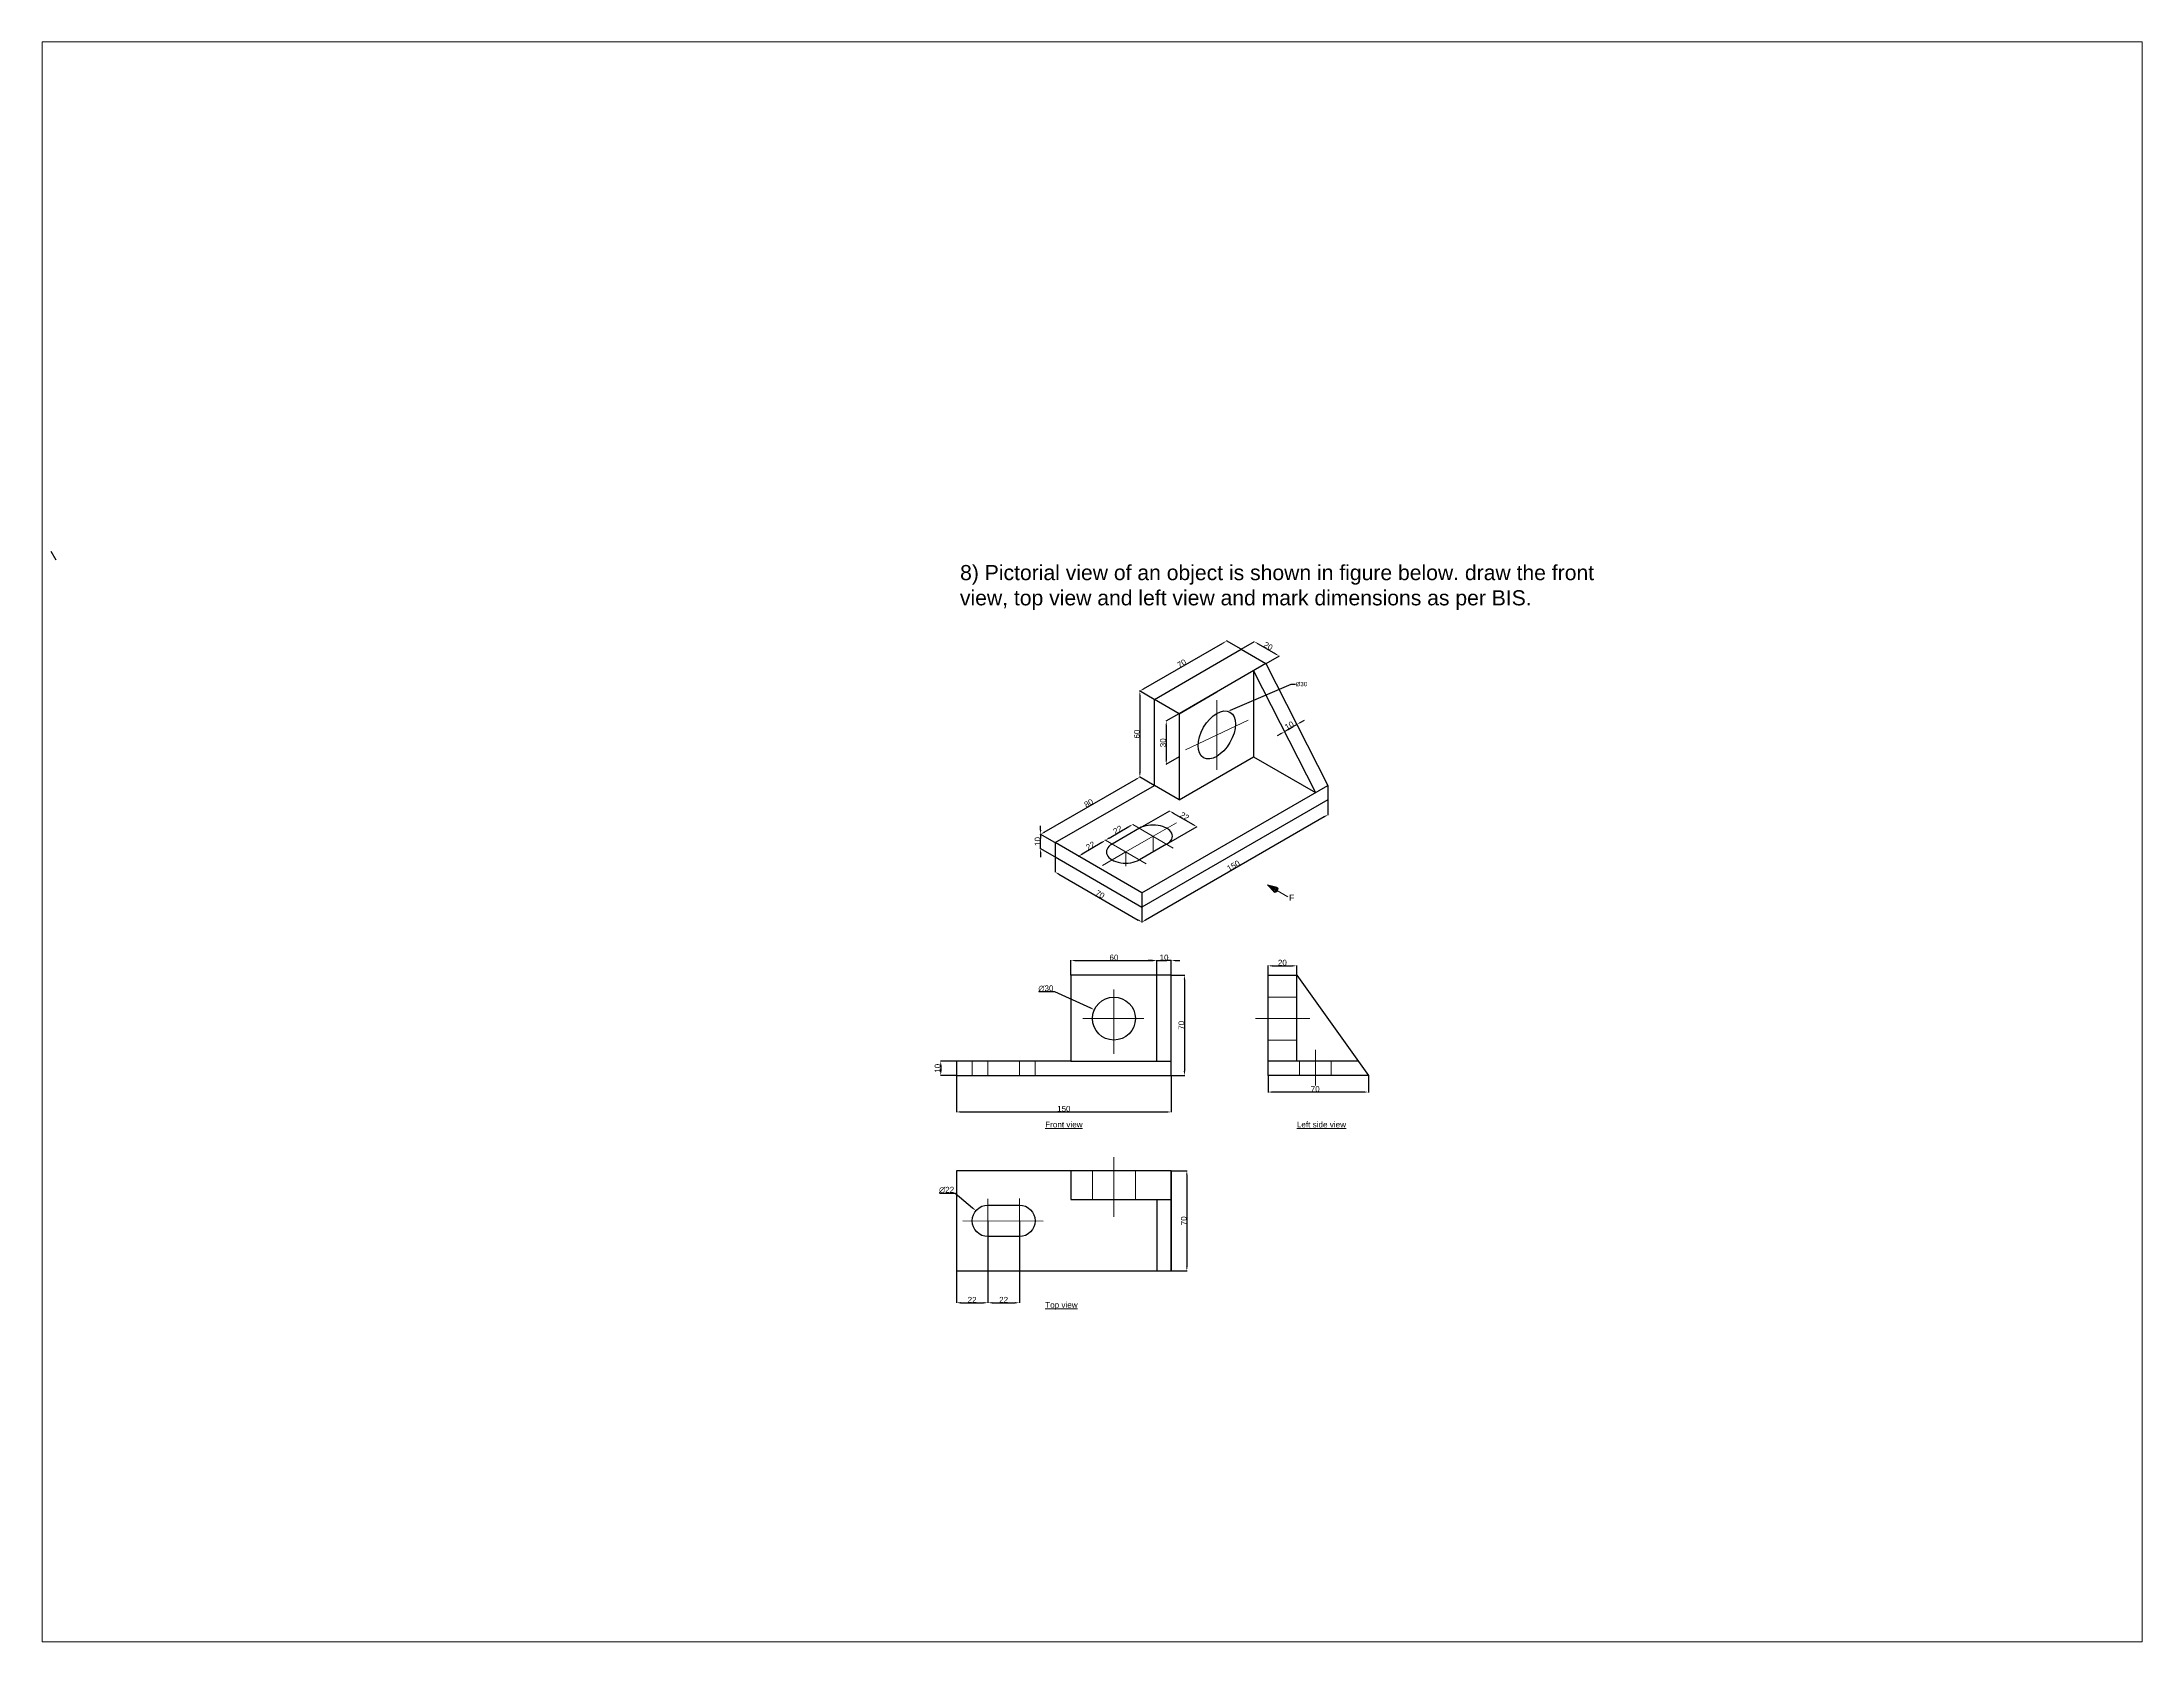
# Paper-space layout 'Layout2' of a CAD drawing. Header units: millimetres. Extents: x 1.05 to 9.45, y 0.8 to 7.2.
# The model-space entities are those that its viewports show. They can reach past a viewport. Long polylines and large blocks are cut down to what shows.
import ezdxf
from ezdxf import colors
from ezdxf.entities.mleader import LeaderData, LeaderLine
from ezdxf.math import Vec2, Vec3

# ---------------------------------------------------------------- set-up
doc = ezdxf.new("R2010")
doc.units = ezdxf.units.MM
doc.header["$MEASUREMENT"] = 0
doc.linetypes.add('CENTER2', pattern=[1.125, 0.75, -0.125, 0.125, -0.125])
doc.linetypes.add('HIDDEN', pattern=[0.375, 0.25, -0.125])
for name, color, linetype, lineweight in [('dim', 250, 'Continuous', 25), ('object', 170, 'Continuous', 30), ('views', 240, 'Continuous', 30)]:
    doc.layers.add(name, color=color, linetype=linetype, lineweight=lineweight)
doc.styles.get("Standard").update_dxf_attribs({"font": 'arial.ttf'})
doc.dimstyles.new('kri', dxfattribs={"dimtxt": 4, "dimasz": 3, "dimexe": 0.18, "dimexo": 0.0625, "dimgap": 0.09, "dimtad": 1, "dimjust": 1, "dimtoh": 1, "dimdec": 0, "dimzin": 0, "dimdsep": 46, "dimtxsty": 'Standard', "dimcen": 0.09, "dimadec": 0, "dimazin": 0, "dimtfac": 1, "dimtdec": 0, "dimtofl": 0, "dimtmove": 0, "dimatfit": 3, "dimfxl": 1, "dimtolj": 1, "dimtzin": 0, "dimarcsym": 0})
doc.dimstyles.get("Standard").update_dxf_attribs({"dimtxt": 4, "dimasz": 3, "dimexe": 0.18, "dimexo": 0.0625, "dimgap": 0.09, "dimtad": 1, "dimtoh": 1, "dimdec": 0, "dimzin": 0, "dimdsep": 46, "dimtxsty": 'Standard', "dimcen": 0.09, "dimadec": 0, "dimazin": 0, "dimtfac": 1, "dimtdec": 0, "dimtmove": 0, "dimatfit": 3, "dimfxl": 1, "dimtolj": 1, "dimtzin": 0, "dimarcsym": 0})

# ---------------------------------------------------------------- blocks, each defined once
blk = doc.blocks.new('*D1')
at = {"layer": 'Defpoints', "color": 0, "lineweight": 15, "transparency": 16777216}
for p in [(88.9, 93.3), (99, 87.5), (29.7, 47.5)]:
    blk.add_point(p, dxfattribs=at)
at = {"layer": 'dim', "color": 0, "lineweight": -2, "transparency": 16777216}
for p, q in [((22.2, 54.8), (86.3, 91.8)), ((98.9, 87.5), (88.7, 93.4)), ((29.6, 47.5), (19.4, 53.4))]:
    blk.add_line(p, q, dxfattribs=at)
at = {"layer": 'dim', "color": 0, "lineweight": 15, "transparency": 16777216}
for points in [[(86.1, 92.2), (86.6, 91.4), (88.9, 93.3)], [(22, 55.2), (22.5, 54.4), (19.6, 53.3)]]:
    blk.add_solid(points, dxfattribs=at)
at = {"layer": 'dim', "color": 0, "lineweight": 15, "transparency": 16777216, "insert": (53.2, 75.1), "char_height": 4, "attachment_point": 5, "rotation": 30}
blk.add_mtext('\\A1;80', dxfattribs=at)
blk = doc.blocks.new('*D2')
at = {"layer": 'Defpoints', "color": 0, "lineweight": 15, "transparency": 16777216}
for p in [(19.6, 53.3), (29.7, 47.5), (29.7, 37.5)]:
    blk.add_point(p, dxfattribs=at)
at = {"layer": 'dim', "color": 0, "lineweight": -2, "transparency": 16777216}
for p, q in [((19.6, 56.3), (19.6, 59.3)), ((29.6, 47.5), (19.4, 53.4)), ((19.6, 53.3), (19.6, 50.3)), ((19.6, 46.3), (19.6, 50.3)), ((19.6, 43.3), (19.6, 46.3)), ((29.6, 37.5), (19.4, 43.4)), ((19.6, 40.3), (19.6, 37.3))]:
    blk.add_line(p, q, dxfattribs=at)
at = {"layer": 'dim', "color": 0, "lineweight": 15, "transparency": 16777216}
for points in [[(19.1, 56.3), (20.1, 56.3), (19.6, 53.3)], [(19.1, 40.3), (20.1, 40.3), (19.6, 43.3)]]:
    blk.add_solid(points, dxfattribs=at)
at = {"layer": 'dim', "color": 0, "lineweight": 15, "transparency": 16777216, "insert": (17.5, 48.3), "char_height": 4, "attachment_point": 5, "rotation": 90}
blk.add_mtext('\\A1;10', dxfattribs=at)
blk = doc.blocks.new('*D3')
at = {"layer": 'Defpoints', "color": 0, "lineweight": 15, "transparency": 16777216}
for p in [(29.7, 37.5), (90.3, 2.5), (90.3, -8)]:
    blk.add_point(p, dxfattribs=at)
at = {"layer": 'dim', "color": 0, "lineweight": -2, "transparency": 16777216}
for p, q in [((29.7, 37.4), (29.7, 26.8)), ((32.3, 25.5), (87.7, -6.5)), ((90.3, 2.4), (90.3, -8.2))]:
    blk.add_line(p, q, dxfattribs=at)
at = {"layer": 'dim', "color": 0, "lineweight": 15, "transparency": 16777216}
for points in [[(32.5, 26), (32, 25.1), (29.7, 27)], [(88, -6), (87.5, -6.9), (90.3, -8)]]:
    blk.add_solid(points, dxfattribs=at)
at = {"layer": 'dim', "color": 0, "lineweight": 15, "transparency": 16777216, "insert": (61.1, 11.4), "char_height": 4, "attachment_point": 5, "rotation": 330}
blk.add_mtext('\\A1;70', dxfattribs=at)
blk = doc.blocks.new('*D4')
at = {"layer": 'Defpoints', "color": 0, "lineweight": 15, "transparency": 16777216}
for p in [(220.2, 77.5), (90.3, 2.5), (90.3, -8)]:
    blk.add_point(p, dxfattribs=at)
at = {"layer": 'dim', "color": 0, "lineweight": -2, "transparency": 16777216}
for p, q in [((220.2, 77.4), (220.2, 66.8)), ((217.6, 65.5), (92.9, -6.5)), ((90.3, 2.4), (90.3, -8.2))]:
    blk.add_line(p, q, dxfattribs=at)
at = {"layer": 'dim', "color": 0, "lineweight": 15, "transparency": 16777216}
for points in [[(217.4, 66), (217.9, 65.1), (220.2, 67)], [(92.7, -6), (93.2, -6.9), (90.3, -8)]]:
    blk.add_solid(points, dxfattribs=at)
at = {"layer": 'dim', "color": 0, "lineweight": 15, "transparency": 16777216, "insert": (154.2, 31.4), "char_height": 4, "attachment_point": 5, "rotation": 30}
blk.add_mtext('\\A1;150', dxfattribs=at)
blk = doc.blocks.new('*D5')
at = {"layer": 'Defpoints', "color": 0, "lineweight": 15, "transparency": 16777216}
for p in [(64.9, 49.2), (46, 38), (46.1, 38)]:
    blk.add_point(p, dxfattribs=at)
at = {"layer": 'dim', "color": 0, "lineweight": -2, "transparency": 16777216}
for p, q in [((62.3, 47.7), (48.6, 39.5)), ((64.9, 49.2), (65, 49)), ((46.1, 38), (46.2, 37.8))]:
    blk.add_line(p, q, dxfattribs=at)
at = {"layer": 'dim', "color": 0, "lineweight": 15, "transparency": 16777216}
for points in [[(62.1, 48.1), (62.6, 47.2), (64.9, 49.2)], [(48.4, 40), (48.9, 39.1), (46.1, 38)]]:
    blk.add_solid(points, dxfattribs=at)
at = {"layer": 'dim', "color": 0, "lineweight": 15, "transparency": 16777216, "insert": (54.4, 45.4), "char_height": 4, "attachment_point": 5, "rotation": 30.6897}
blk.add_mtext('\\A1;22', dxfattribs=at)
blk = doc.blocks.new('*D6')
at = {"layer": 'Defpoints', "color": 0, "lineweight": 15, "transparency": 16777216}
for p in [(83.9, 60.2), (83.9, 60.2), (64.9, 49.2)]:
    blk.add_point(p, dxfattribs=at)
at = {"layer": 'dim', "color": 0, "lineweight": -2, "transparency": 16777216}
for p, q in [((67.5, 50.7), (81.3, 58.7)), ((83.9, 60.3), (83.9, 60.4)), ((64.9, 49.3), (64.8, 49.4))]:
    blk.add_line(p, q, dxfattribs=at)
at = {"layer": 'dim', "color": 0, "lineweight": 15, "transparency": 16777216}
for points in [[(81.1, 59.2), (81.6, 58.3), (83.9, 60.2)], [(67.2, 51.2), (67.7, 50.3), (64.9, 49.2)]]:
    blk.add_solid(points, dxfattribs=at)
at = {"layer": 'dim', "color": 0, "lineweight": 15, "transparency": 16777216, "insert": (73.4, 56.5), "char_height": 4, "attachment_point": 5, "rotation": 30}
blk.add_mtext('\\A1;22', dxfattribs=at)
blk = doc.blocks.new('*D7')
at = {"layer": 'Defpoints', "color": 0, "lineweight": 15, "transparency": 16777216}
for p in [(88.6, 57.5), (107.6, 46.5), (128.6, 58.6)]:
    blk.add_point(p, dxfattribs=at)
at = {"layer": 'dim', "color": 0, "lineweight": -2, "transparency": 16777216}
for p, q in [((88.6, 57.5), (109.8, 69.7)), ((107.6, 46.5), (128.8, 58.7)), ((112.2, 68.1), (126, 60.1))]:
    blk.add_line(p, q, dxfattribs=at)
at = {"layer": 'dim', "color": 0, "lineweight": 15, "transparency": 16777216}
for points in [[(112.5, 68.6), (112, 67.7), (109.6, 69.6)], [(126.3, 60.6), (125.8, 59.7), (128.6, 58.6)]]:
    blk.add_solid(points, dxfattribs=at)
at = {"layer": 'dim', "color": 0, "lineweight": 15, "transparency": 16777216, "insert": (120.2, 65.9), "char_height": 4, "attachment_point": 5, "rotation": 329.8958}
blk.add_mtext('\\A1;22', dxfattribs=at)
blk = doc.blocks.new('*D8')
at = {"layer": 'Defpoints', "color": 0, "lineweight": 15, "transparency": 16777216}
for p in [(116.3, 137.5), (116.4, 107.5), (107.3, 102.2)]:
    blk.add_point(p, dxfattribs=at)
at = {"layer": 'dim', "color": 0, "lineweight": -2, "transparency": 16777216}
for p, q in [((116.2, 137.4), (107.1, 132.2)), ((107.3, 129.3), (107.3, 105.2)), ((116.4, 107.4), (107.1, 102.1))]:
    blk.add_line(p, q, dxfattribs=at)
at = {"layer": 'dim', "color": 0, "lineweight": 15, "transparency": 16777216}
for points in [[(106.8, 129.3), (107.8, 129.3), (107.3, 132.3)], [(106.8, 105.2), (107.8, 105.2), (107.3, 102.2)]]:
    blk.add_solid(points, dxfattribs=at)
at = {"layer": 'dim', "color": 0, "lineweight": 15, "transparency": 16777216, "insert": (105.1, 117.2), "char_height": 4, "attachment_point": 5, "rotation": 90}
blk.add_mtext('\\A1;30', dxfattribs=at)
blk = doc.blocks.new('*D9')
at = {"layer": 'Defpoints', "color": 0, "lineweight": 15, "transparency": 16777216}
for p in [(99, 147.5), (88.9, 93.3), (99, 87.5)]:
    blk.add_point(p, dxfattribs=at)
at = {"layer": 'dim', "color": 0, "lineweight": -2, "transparency": 16777216}
for p, q in [((98.9, 147.5), (88.7, 153.4)), ((88.9, 150.3), (88.9, 96.3)), ((98.9, 87.5), (88.7, 93.4))]:
    blk.add_line(p, q, dxfattribs=at)
at = {"layer": 'dim', "color": 0, "lineweight": 15, "transparency": 16777216}
for points in [[(88.4, 150.3), (89.4, 150.3), (88.9, 153.3)], [(88.4, 96.3), (89.4, 96.3), (88.9, 93.3)]]:
    blk.add_solid(points, dxfattribs=at)
at = {"layer": 'dim', "color": 0, "lineweight": 15, "transparency": 16777216, "insert": (86.8, 123.3), "char_height": 4, "attachment_point": 5, "rotation": 90}
blk.add_mtext('\\A1;60', dxfattribs=at)
blk = doc.blocks.new('*D10')
at = {"layer": 'Defpoints', "color": 0, "lineweight": 15, "transparency": 16777216}
for p in [(149.5, 188.3), (159.6, 182.5), (99, 147.5)]:
    blk.add_point(p, dxfattribs=at)
at = {"layer": 'dim', "color": 0, "lineweight": -2, "transparency": 16777216}
for p, q in [((91.5, 154.8), (146.9, 186.8)), ((159.5, 182.5), (149.3, 188.4)), ((98.9, 147.5), (88.7, 153.4))]:
    blk.add_line(p, q, dxfattribs=at)
at = {"layer": 'dim', "color": 0, "lineweight": 15, "transparency": 16777216}
for points in [[(146.7, 187.2), (147.2, 186.4), (149.5, 188.3)], [(91.2, 155.2), (91.7, 154.4), (88.9, 153.3)]]:
    blk.add_solid(points, dxfattribs=at)
at = {"layer": 'dim', "color": 0, "lineweight": 15, "transparency": 16777216, "insert": (118.1, 172.6), "char_height": 4, "attachment_point": 5, "rotation": 30}
blk.add_mtext('\\A1;70', dxfattribs=at)
blk = doc.blocks.new('*D11')
at = {"layer": 'Defpoints', "color": 0, "lineweight": 15, "transparency": 16777216}
for p in [(159.6, 182.5), (186.1, 177.8), (176.9, 172.5)]:
    blk.add_point(p, dxfattribs=at)
at = {"layer": 'dim', "color": 0, "lineweight": -2, "transparency": 16777216}
for p, q in [((159.6, 182.5), (169, 187.9)), ((171.4, 186.3), (183.5, 179.3)), ((177, 172.5), (186.3, 177.9))]:
    blk.add_line(p, q, dxfattribs=at)
at = {"layer": 'dim', "color": 0, "lineweight": 15, "transparency": 16777216}
for points in [[(171.7, 186.7), (171.2, 185.9), (168.8, 187.8)], [(183.8, 179.7), (183.3, 178.9), (186.1, 177.8)]]:
    blk.add_solid(points, dxfattribs=at)
at = {"layer": 'dim', "color": 0, "lineweight": 15, "transparency": 16777216, "insert": (178.5, 184.7), "char_height": 4, "attachment_point": 5, "rotation": 330}
blk.add_mtext('\\A1;20', dxfattribs=at)
blk = doc.blocks.new('*D12')
at = {"layer": 'Defpoints', "color": 0, "lineweight": 15, "transparency": 16777216}
for p in [(189.9, 125), (198.6, 130), (198.6, 130)]:
    blk.add_point(p, dxfattribs=at)
at = {"layer": 'dim', "color": 0, "lineweight": -2, "transparency": 16777216}
for p, q in [((201.2, 131.5), (203.8, 133)), ((187.3, 123.5), (184.7, 122)), ((189.9, 125), (189.8, 125.1)), ((189.9, 125), (192.5, 126.5)), ((192.5, 126.5), (196, 128.5)), ((198.6, 130), (196, 128.5)), ((198.5, 130), (198.5, 130.1))]:
    blk.add_line(p, q, dxfattribs=at)
at = {"layer": 'dim', "color": 0, "lineweight": 15, "transparency": 16777216}
for points in [[(187, 123.9), (187.5, 123.1), (189.9, 125)], [(200.9, 131.9), (201.4, 131.1), (198.6, 130)]]:
    blk.add_solid(points, dxfattribs=at)
at = {"layer": 'dim', "color": 0, "lineweight": 15, "transparency": 16777216, "insert": (193.2, 129.3), "char_height": 4, "attachment_point": 5, "rotation": 30}
blk.add_mtext('\\A1;10', dxfattribs=at)
blk = doc.blocks.new('*D13')
at = {"layer": 'Defpoints', "color": 0, "lineweight": 15, "transparency": 16777216}
for p in [(-50.1, -115), (-39.2, -105), (-39.2, -115)]:
    blk.add_point(p, dxfattribs=at)
at = {"layer": 'dim', "color": 0, "lineweight": -2, "transparency": 16777216}
for p, q in [((-39.3, -105), (-50.3, -105)), ((-39.3, -115), (-50.3, -115)), ((-50.1, -108), (-50.1, -112))]:
    blk.add_line(p, q, dxfattribs=at)
at = {"layer": 'dim', "color": 0, "lineweight": 15, "transparency": 16777216}
for points in [[(-50.6, -108), (-49.6, -108), (-50.1, -105)], [(-50.6, -112), (-49.6, -112), (-50.1, -115)]]:
    blk.add_solid(points, dxfattribs=at)
at = {"layer": 'dim', "color": 0, "lineweight": 15, "transparency": 16777216, "insert": (-52.3, -110), "char_height": 4, "attachment_point": 5, "rotation": 90}
blk.add_mtext('\\A1;10', dxfattribs=at)
blk = doc.blocks.new('*D14')
at = {"layer": 'Defpoints', "color": 0, "lineweight": 15, "transparency": 16777216}
for p in [(57.1, -69.1), (84.4, -81.4)]:
    blk.add_point(p, dxfattribs=at)
at = {"layer": 'dim', "color": 0, "lineweight": -2, "transparency": 16777216}
for p, q in [((18.3, -56.5), (29.2, -56.5)), ((29.2, -56.5), (54.4, -67.9)), ((70.7, -75.3), (70.9, -75.3)), ((70.8, -75.3), (70.8, -75.2))]:
    blk.add_line(p, q, dxfattribs=at)
at = {"layer": 'dim', "color": 0, "lineweight": 15, "transparency": 16777216}
blk.add_solid([(54.6, -67.4), (54.2, -68.3), (57.1, -69.1)], dxfattribs=at)
at = {"layer": 'dim', "color": 0, "lineweight": 15, "transparency": 16777216, "insert": (23.3, -54.3), "char_height": 4, "attachment_point": 5}
blk.add_mtext('\\A1;∅30', dxfattribs=at)
blk = doc.blocks.new('*D15')
at = {"layer": 'Defpoints', "color": 0, "lineweight": 15, "transparency": 16777216}
for p in [(100.8, -34.8), (40.8, -45), (100.8, -45)]:
    blk.add_point(p, dxfattribs=at)
at = {"layer": 'dim', "color": 0, "lineweight": -2, "transparency": 16777216}
for p, q in [((40.8, -45), (40.8, -34.6)), ((43.8, -34.8), (97.8, -34.8)), ((100.8, -45), (100.8, -34.6))]:
    blk.add_line(p, q, dxfattribs=at)
at = {"layer": 'dim', "color": 0, "lineweight": 15, "transparency": 16777216}
for points in [[(43.8, -34.3), (43.8, -35.3), (40.8, -34.8)], [(97.8, -34.3), (97.8, -35.3), (100.8, -34.8)]]:
    blk.add_solid(points, dxfattribs=at)
at = {"layer": 'dim', "color": 0, "lineweight": 15, "transparency": 16777216, "insert": (70.8, -32.7), "char_height": 4, "attachment_point": 5}
blk.add_mtext('\\A1;60', dxfattribs=at)
blk = doc.blocks.new('*D16')
at = {"layer": 'Defpoints', "color": 0, "lineweight": 15, "transparency": 16777216}
for p in [(110.8, -34.8), (100.8, -45), (110.8, -45)]:
    blk.add_point(p, dxfattribs=at)
at = {"layer": 'dim', "color": 0, "lineweight": -2, "transparency": 16777216}
for p, q in [((97.8, -34.8), (94.8, -34.8)), ((100.8, -45), (100.8, -34.6)), ((100.8, -34.8), (103.8, -34.8)), ((103.8, -34.8), (107.8, -34.8)), ((110.8, -34.8), (107.8, -34.8)), ((110.8, -45), (110.8, -34.6)), ((113.8, -34.8), (116.8, -34.8))]:
    blk.add_line(p, q, dxfattribs=at)
at = {"layer": 'dim', "color": 0, "lineweight": 15, "transparency": 16777216}
for points in [[(97.8, -34.3), (97.8, -35.3), (100.8, -34.8)], [(113.8, -34.3), (113.8, -35.3), (110.8, -34.8)]]:
    blk.add_solid(points, dxfattribs=at)
at = {"layer": 'dim', "color": 0, "lineweight": 15, "transparency": 16777216, "insert": (105.8, -32.7), "char_height": 4, "attachment_point": 5}
blk.add_mtext('\\A1;10', dxfattribs=at)
blk = doc.blocks.new('*D17')
at = {"layer": 'Defpoints', "color": 0, "lineweight": 15, "transparency": 16777216}
for p in [(110.8, -45), (110.8, -115), (120, -115)]:
    blk.add_point(p, dxfattribs=at)
at = {"layer": 'dim', "color": 0, "lineweight": -2, "transparency": 16777216}
for p, q in [((110.8, -45), (120.2, -45)), ((120, -48), (120, -112)), ((110.8, -115), (120.2, -115))]:
    blk.add_line(p, q, dxfattribs=at)
at = {"layer": 'dim', "color": 0, "lineweight": 15, "transparency": 16777216}
for points in [[(119.5, -48), (120.5, -48), (120, -45)], [(119.5, -112), (120.5, -112), (120, -115)]]:
    blk.add_solid(points, dxfattribs=at)
at = {"layer": 'dim', "color": 0, "lineweight": 15, "transparency": 16777216, "insert": (117.9, -80), "char_height": 4, "attachment_point": 5, "rotation": 90}
blk.add_mtext('\\A1;70', dxfattribs=at)
blk = doc.blocks.new('*D18')
at = {"layer": 'Defpoints', "color": 0, "lineweight": 15, "transparency": 16777216}
for p in [(198.4, -38.5), (178.4, -45), (198.4, -45)]:
    blk.add_point(p, dxfattribs=at)
at = {"layer": 'dim', "color": 0, "lineweight": -2, "transparency": 16777216}
for p, q in [((178.4, -45), (178.4, -38.3)), ((181.4, -38.5), (195.4, -38.5)), ((198.4, -45), (198.4, -38.3))]:
    blk.add_line(p, q, dxfattribs=at)
at = {"layer": 'dim', "color": 0, "lineweight": 15, "transparency": 16777216}
for points in [[(181.4, -38), (181.4, -39), (178.4, -38.5)], [(195.4, -38), (195.4, -39), (198.4, -38.5)]]:
    blk.add_solid(points, dxfattribs=at)
at = {"layer": 'dim', "color": 0, "lineweight": 15, "transparency": 16777216, "insert": (188.4, -36.3), "char_height": 4, "attachment_point": 5}
blk.add_mtext('\\A1;20', dxfattribs=at)
blk = doc.blocks.new('*D19')
at = {"layer": 'Defpoints', "color": 0, "lineweight": 15, "transparency": 16777216}
for p in [(178.4, -115), (248.4, -115), (178.4, -126.6)]:
    blk.add_point(p, dxfattribs=at)
at = {"layer": 'dim', "color": 0, "lineweight": -2, "transparency": 16777216}
for p, q in [((178.4, -115.1), (178.4, -126.8)), ((248.4, -115.1), (248.4, -126.8)), ((245.4, -126.6), (181.4, -126.6))]:
    blk.add_line(p, q, dxfattribs=at)
at = {"layer": 'dim', "color": 0, "lineweight": 15, "transparency": 16777216}
for points in [[(181.4, -126.1), (181.4, -127.1), (178.4, -126.6)], [(245.4, -126.1), (245.4, -127.1), (248.4, -126.6)]]:
    blk.add_solid(points, dxfattribs=at)
at = {"layer": 'dim', "color": 0, "lineweight": 15, "transparency": 16777216, "insert": (211.3, -124.5), "char_height": 4, "attachment_point": 5}
blk.add_mtext('\\A1;70', dxfattribs=at)
blk = doc.blocks.new('*D20')
at = {"layer": 'Defpoints', "color": 0, "lineweight": 15, "transparency": 16777216}
for p in [(-39.2, -115), (110.8, -115), (110.8, -140.5)]:
    blk.add_point(p, dxfattribs=at)
at = {"layer": 'dim', "color": 0, "lineweight": -2, "transparency": 16777216}
for p, q in [((-39.2, -115.1), (-39.2, -140.6)), ((110.8, -115.1), (110.8, -140.6)), ((-36.2, -140.5), (107.8, -140.5))]:
    blk.add_line(p, q, dxfattribs=at)
at = {"layer": 'dim', "color": 0, "lineweight": 15, "transparency": 16777216}
for points in [[(-36.2, -140), (-36.2, -141), (-39.2, -140.5)], [(107.8, -140), (107.8, -141), (110.8, -140.5)]]:
    blk.add_solid(points, dxfattribs=at)
at = {"layer": 'dim', "color": 0, "lineweight": 15, "transparency": 16777216, "insert": (35.8, -138.3), "char_height": 4, "attachment_point": 5}
blk.add_mtext('\\A1;150', dxfattribs=at)
blk = doc.blocks.new('*D21')
at = {"layer": 'Defpoints', "color": 0, "lineweight": 15, "transparency": 16777216}
for p in [(-25.6, -209.4), (-8.8, -223.6)]:
    blk.add_point(p, dxfattribs=at)
at = {"layer": 'dim', "color": 0, "lineweight": -2, "transparency": 16777216}
for p, q in [((-51, -197.2), (-40.1, -197.2)), ((-40.1, -197.2), (-27.9, -207.5)), ((-17.3, -216.5), (-17.1, -216.5)), ((-17.2, -216.6), (-17.2, -216.4))]:
    blk.add_line(p, q, dxfattribs=at)
at = {"layer": 'dim', "color": 0, "lineweight": 15, "transparency": 16777216}
blk.add_solid([(-27.6, -207.1), (-28.2, -207.9), (-25.6, -209.4)], dxfattribs=at)
at = {"layer": 'dim', "color": 0, "lineweight": 15, "transparency": 16777216, "insert": (-46, -194.9), "char_height": 4, "attachment_point": 5}
blk.add_mtext('\\A1;∅22', dxfattribs=at)
blk = doc.blocks.new('*D22')
at = {"layer": 'Defpoints', "color": 0, "lineweight": 15, "transparency": 16777216}
for p in [(-39.2, -216.5), (-17.2, -216.5), (-17.2, -273.7)]:
    blk.add_point(p, dxfattribs=at)
at = {"layer": 'dim', "color": 0, "lineweight": -2, "transparency": 16777216}
for p, q in [((-39.2, -216.6), (-39.2, -273.8)), ((-17.2, -216.6), (-17.2, -273.8)), ((-36.2, -273.7), (-20.2, -273.7))]:
    blk.add_line(p, q, dxfattribs=at)
at = {"layer": 'dim', "color": 0, "lineweight": 15, "transparency": 16777216}
for points in [[(-36.2, -273.2), (-36.2, -274.2), (-39.2, -273.7)], [(-20.2, -273.2), (-20.2, -274.2), (-17.2, -273.7)]]:
    blk.add_solid(points, dxfattribs=at)
at = {"layer": 'dim', "color": 0, "lineweight": 15, "transparency": 16777216, "insert": (-28.2, -271.6), "char_height": 4, "attachment_point": 5}
blk.add_mtext('\\A1;22', dxfattribs=at)
blk = doc.blocks.new('*D23')
at = {"layer": 'Defpoints', "color": 0, "lineweight": 15, "transparency": 16777216}
for p in [(-17.2, -216.5), (4.8, -216.5), (4.8, -273.7)]:
    blk.add_point(p, dxfattribs=at)
at = {"layer": 'dim', "color": 0, "lineweight": -2, "transparency": 16777216}
for p, q in [((-17.2, -216.6), (-17.2, -273.8)), ((4.8, -216.6), (4.8, -273.8)), ((-14.2, -273.7), (1.8, -273.7))]:
    blk.add_line(p, q, dxfattribs=at)
at = {"layer": 'dim', "color": 0, "lineweight": 15, "transparency": 16777216}
for points in [[(-14.2, -273.2), (-14.2, -274.2), (-17.2, -273.7)], [(1.8, -273.2), (1.8, -274.2), (4.8, -273.7)]]:
    blk.add_solid(points, dxfattribs=at)
at = {"layer": 'dim', "color": 0, "lineweight": 15, "transparency": 16777216, "insert": (-6.2, -271.6), "char_height": 4, "attachment_point": 5}
blk.add_mtext('\\A1;22', dxfattribs=at)
blk = doc.blocks.new('*D24')
at = {"layer": 'Defpoints', "color": 0, "lineweight": 15, "transparency": 16777216}
for p in [(110.8, -181.5), (110.8, -251.5), (121.7, -251.5)]:
    blk.add_point(p, dxfattribs=at)
at = {"layer": 'dim', "color": 0, "lineweight": -2, "transparency": 16777216}
for p, q in [((110.8, -181.5), (121.9, -181.5)), ((121.7, -184.5), (121.7, -248.5)), ((110.8, -251.5), (121.9, -251.5))]:
    blk.add_line(p, q, dxfattribs=at)
at = {"layer": 'dim', "color": 0, "lineweight": 15, "transparency": 16777216}
for points in [[(121.2, -184.5), (122.2, -184.5), (121.7, -181.5)], [(121.2, -248.5), (122.2, -248.5), (121.7, -251.5)]]:
    blk.add_solid(points, dxfattribs=at)
at = {"layer": 'dim', "color": 0, "lineweight": 15, "transparency": 16777216, "insert": (119.6, -216.5), "char_height": 4, "attachment_point": 5, "rotation": 90}
blk.add_mtext('\\A1;70', dxfattribs=at)

msp = doc.modelspace()

# ---------------------------------------------------------------- hatches: boundary and pattern name
at = {"layer": 'dim', "lineweight": 15, "transparency": 33554687}
h = msp.add_hatch(color=256, dxfattribs=at)
edge = h.paths.add_edge_path()
edge.add_line((177.9, 18.1), (182.6, 13.2))
edge.add_ellipse((183.8, 14.6), major_axis=(-0.98, -1.7), ratio=0.57735, start_angle=198.3979, end_angle=340.9562, ccw=False)
edge.add_line((184.5, 16.4), (177.9, 18.1))
edge = h.paths.add_edge_path()
edge.add_ellipse((183.8, 14.6), major_axis=(-0.98, -1.7), ratio=0.57735, start_angle=89.8029, end_angle=198.3979)
edge.add_line((184.5, 16.4), (184.2, 16.4))
edge.add_line((184.2, 16.4), (184, 16.3))
edge.add_line((184, 16.3), (183.7, 16.2))
edge.add_line((183.7, 16.2), (183.5, 16))
edge.add_line((183.5, 16), (183.3, 15.8))
edge.add_line((183.3, 15.8), (183.1, 15.5))
edge.add_line((183.1, 15.5), (182.9, 15.2))
edge.add_line((182.9, 15.2), (182.7, 14.9))
edge.add_line((182.7, 14.9), (182.6, 14.6))
edge.add_line((182.6, 14.6), (182.5, 14.3))
edge.add_line((182.5, 14.3), (182.5, 14))
edge.add_line((182.5, 14), (182.5, 13.7))
edge.add_line((182.5, 13.7), (182.5, 13.4))
edge.add_line((182.5, 13.4), (182.6, 13.2))
edge.add_ellipse((183.8, 14.6), major_axis=(-0.98, -1.7), ratio=0.57735, start_angle=340.9562, end_angle=449.8029)

# ---------------------------------------------------------------- linework, layer by layer
at = {"layer": 'dim', "color": 252, "linetype": 'CENTER2', "lineweight": 15, "ltscale": 5, "true_color": 0x939598}
for p, q in [((142.6, 146.9), (142.6, 98.4)), ((120.7, 112.2), (164.5, 133.1)), ((83.9, 60.2), (112.2, 43.7)), ((98.1, 52), (114.5, 61.4)), ((64.9, 49.2), (93.2, 32.7)), ((79, 41), (98.1, 52)), ((98.1, 52), (98.1, 41)), ((62.7, 31.5), (79, 41)), ((79, 41), (79, 31)), ((169.6, -75.3), (207.6, -75.3)), ((211.4, -122), (211.4, -97.1)), ((70.8, -172.1), (70.8, -213.8)), ((-17.2, -201.1), (-17.2, -242)), ((4.8, -201), (4.8, -242.6)), ((-34.7, -216.5), (21.5, -216.7))]:
    msp.add_line(p, q, dxfattribs=at)
at = {"layer": 'dim', "lineweight": 15}
msp.add_line((183.8, 14.6), (192.2, 9.7), dxfattribs=at)
at = {"layer": 'dim', "color": 252, "linetype": 'CENTER2', "lineweight": 5, "ltscale": 5, "true_color": 0x939598}
for p, q in [((70.8, -99.9), (70.8, -54.9)), ((49, -75.2), (91.6, -75.3)), ((-17.2, -115), (-17.2, -105)), ((4.8, -115), (4.8, -105))]:
    msp.add_line(p, q, dxfattribs=at)
at = {"layer": 'dim', "color": 252, "linetype": 'HIDDEN', "lineweight": 15, "ltscale": 5, "true_color": 0x939598}
for p, q in [((178.4, -60.3), (198.4, -60.3)), ((178.4, -90.3), (198.4, -90.3)), ((55.8, -181.5), (55.8, -201.5)), ((85.8, -181.5), (85.8, -201.5))]:
    msp.add_line(p, q, dxfattribs=at)
at = {"layer": 'dim', "color": 252, "linetype": 'HIDDEN', "lineweight": 5, "true_color": 0x939598}
msp.add_line((70.8, -75.3), (70.8, -90.3), dxfattribs=at)
at = {"layer": 'dim', "color": 252, "linetype": 'HIDDEN', "lineweight": 5, "ltscale": 5, "true_color": 0x939598}
for p, q in [((-28.2, -115), (-28.2, -105)), ((15.8, -115), (15.8, -105)), ((200.4, -105), (200.4, -115)), ((222.4, -115), (222.4, -105))]:
    msp.add_line(p, q, dxfattribs=at)
at = {"layer": 'dim', "lineweight": 15}
msp.add_lwpolyline([(182.6, 13.2), (177.9, 18.1), (184.5, 16.4)], dxfattribs=at)
at = {"layer": 'dim'}
msp.add_ellipse((183.8, 14.6), major_axis=(-0.98, -1.7), ratio=0.57735, dxfattribs=at)
at = {"layer": 'object'}
for p, q in [((-671.3, 250.9), (-667.9, 245)), ((99, 147.5), (159.6, 182.5)), ((159.6, 182.5), (176.9, 172.5)), ((176.9, 172.5), (116.3, 137.5)), ((168.2, 167.5), (168.2, 107.5)), ((168.2, 167.5), (211.5, 82.5)), ((176.9, 172.5), (220.2, 87.5)), ((99, 87.5), (99, 147.5)), ((116.3, 137.5), (99, 147.5)), ((116.3, 137.5), (142.6, 152.7)), ((116.3, 137.5), (116.3, 77.5)), ((116.3, 77.5), (168.2, 107.5)), ((168.2, 107.5), (211.5, 82.5)), ((29.7, 47.5), (99, 87.5)), ((90.3, 12.5), (220.2, 87.5)), ((220.2, 77.5), (90.3, 2.5)), ((116.3, 77.5), (99, 87.5)), ((220.2, 87.5), (220.2, 77.5)), ((90.3, 12.5), (29.7, 47.5)), ((29.7, 47.5), (29.7, 37.5)), ((88.6, 57.5), (69.5, 46.5)), ((107.6, 46.5), (88.6, 35.5)), ((29.7, 37.5), (90.3, 2.5)), ((90.3, 12.5), (90.3, 2.5))]:
    msp.add_line(p, q, dxfattribs=at)
msp.add_ellipse((142.6, 122.7), major_axis=(-9.2, -15.9), ratio=0.57735, dxfattribs=at)
for centre, start_param, end_param in [((98.1, 52), 2.356194, 5.497787), ((79, 41), 5.497787, 8.63938)]:
    msp.add_ellipse(centre, major_axis=(-13.5, 0), ratio=0.57735, start_param=start_param, end_param=end_param, dxfattribs=at)
at = {"layer": 'views'}
for p, q in [((110.8, -45), (40.8, -45)), ((40.8, -45), (40.8, -105)), ((100.8, -105), (100.8, -45)), ((110.8, -115), (110.8, -45)), ((178.4, -115), (178.4, -45)), ((178.4, -45), (198.4, -45)), ((198.4, -105), (198.4, -45)), ((198.4, -45), (248.4, -115)), ((-39.2, -105), (-39.2, -115)), ((40.8, -105), (-39.2, -105)), ((-39.2, -115), (110.8, -115)), ((40.8, -105), (110.8, -105)), ((241.3, -105), (178.4, -105)), ((248.4, -115), (178.4, -115)), ((40.8, -181.5), (40.8, -201.5)), ((40.8, -201.5), (110.8, -201.5)), ((100.8, -201.5), (100.8, -251.5))]:
    msp.add_line(p, q, dxfattribs=at)
at = {"layer": 'views', "color": 85, "true_color": 0x58ba48}
msp.add_line((-39.2, -181.5), (-39.2, -251.5), dxfattribs=at)
at = {"layer": 'views'}
msp.add_lwpolyline([(110.8, -181.5), (-39.2, -181.5), (-39.2, -251.5), (110.8, -251.5)], dxfattribs=at)
msp.add_lwpolyline([(110.8, -181.5), (110.8, -251.5)], close=True, dxfattribs=at)
msp.add_lwpolyline([(4.8, -227.5), (-17.2, -227.5, -1), (-17.2, -205.5), (4.8, -205.5, -1)], format="xyb", close=True, dxfattribs=at)
msp.add_circle((70.8, -75.3), 15, dxfattribs=at)

# ---------------------------------------------------------------- texts
at = {"layer": 'dim', "lineweight": 15}
msp.add_text('F', height=4.26, rotation=0.0797, dxfattribs=at).set_placement((193.1, 7))
for s, p in [('%%UFront view', (22.8, -151.3)), ('%%ULeft side view', (198.5, -151.3)), ('%%UTop view', (22.8, -277.2))]:
    msp.add_text(s, height=4.055, dxfattribs=at).set_placement(p)
at = {"layer": 'dim', "lineweight": 15, "insert": (-36.7, 241.3), "char_height": 0.0364, "attachment_point": 1}
msp.add_mtext_dynamic_manual_height_columns('\\pxt22,50,172;8888{\\H290x;\\C242;\\c2564301;8) Pictorial view of an object is shown in figure below. draw the front view, top view and left view and mark dimensions as per BIS.}', width=445.575, gutter_width=52.8, heights=[0], dxfattribs=at)

# ---------------------------------------------------------------- dimensions: what is measured, and where the dimension line sits
at = {"layer": 'dim', "lineweight": 15}
for p1, p2, distance, picture, middle in [((99, 147.5), (159.6, 182.5), 10.1, '*D10', (118.1, 172.6)), ((189.9, 125), (198.6, 130), 0, '*D12', (193.2, 129.3)), ((29.7, 47.5), (99, 87.5), 10.1, '*D1', (53.2, 75.1)), ((220.2, 77.5), (90.3, 2.5), 9, '*D4', (154.2, 31.4)), ((64.9, 49.2), (83.9, 60.2), 0, '*D6', (73.4, 56.5)), ((88.6, 57.5), (107.6, 46.5), 21.1, '*D7', (120.2, 65.9)), ((64.9, 49.2), (46, 38), 0, '*D5', (54.4, 45.4)), ((29.7, 37.5), (90.3, 2.5), -9, '*D3', (61.1, 11.4))]:
    dim = msp.add_aligned_dim(p1=p1, p2=p2, distance=distance, dimstyle='Standard', dxfattribs=at)
    dim.commit()
    dim.dimension.update_dxf_attribs({"geometry": picture, "text_midpoint": middle})
for base, p1, p2, angle, picture, middle, dimtype in [((186.1, 177.8), (159.6, 182.5), (176.9, 172.5), 330, '*D11', (177.5, 182.8), 161), ((107.3, 102.2), (116.3, 137.5), (116.4, 107.5), 90, '*D8', (107.3, 117.2), 160), ((19.6, 53.3), (29.7, 37.5), (29.7, 47.5), 90, '*D2', (19.6, 48.3), 160), ((121.7, -251.5), (110.8, -181.5), (110.8, -251.5), 90, '*D24', (121.7, -216.5), 160)]:
    dim = msp.add_linear_dim(base=base, p1=p1, p2=p2, angle=angle, dimstyle='Standard', dxfattribs=at)
    dim.commit()
    dim.dimension.update_dxf_attribs({"geometry": picture, "text_midpoint": middle, "dimtype": dimtype})
for base, p1, p2, picture, middle in [((88.9, 93.3), (99, 147.5), (99, 87.5), '*D9', (86.8, 123.3)), ((120, -115), (110.8, -45), (110.8, -115), '*D17', (117.9, -80)), ((-50.1, -115), (-39.2, -105), (-39.2, -115), '*D13', (-52.3, -110))]:
    dim = msp.add_linear_dim(base=base, p1=p1, p2=p2, angle=90, dimstyle='Standard', dxfattribs=at)
    dim.commit()
    dim.dimension.update_dxf_attribs({"geometry": picture, "text_midpoint": middle})
for base, p1, p2, picture, middle in [((100.8, -34.8), (40.8, -45), (100.8, -45), '*D15', (70.8, -32.7)), ((110.8, -34.8), (100.8, -45), (110.8, -45), '*D16', (105.8, -32.7)), ((198.4, -38.5), (178.4, -45), (198.4, -45), '*D18', (188.4, -36.3)), ((-17.2, -273.7), (-39.2, -216.5), (-17.2, -216.5), '*D22', (-28.2, -271.6)), ((4.8, -273.7), (-17.2, -216.5), (4.8, -216.5), '*D23', (-6.2, -271.6))]:
    dim = msp.add_linear_dim(base=base, p1=p1, p2=p2, dimstyle='Standard', dxfattribs=at)
    dim.commit()
    dim.dimension.update_dxf_attribs({"geometry": picture, "text_midpoint": middle})
for p1, p2, picture, middle in [((84.4, -81.4), (57.1, -69.1), '*D14', (23.3, -56.5)), ((-8.8, -223.6), (-25.6, -209.4), '*D21', (-46, -197.2))]:
    dim = msp.add_diameter_dim_2p(p1=p1, p2=p2, dimstyle='kri', dxfattribs=at)
    dim.commit()
    dim.dimension.update_dxf_attribs({"geometry": picture, "text_midpoint": middle, "dimtype": 163})
for base, p1, p2, picture, middle in [((110.8, -140.5), (-39.2, -115), (110.8, -115), '*D20', (35.8, -140.5)), ((178.4, -126.6), (248.4, -115), (178.4, -115), '*D19', (211.3, -126.6))]:
    dim = msp.add_linear_dim(base=base, p1=p1, p2=p2, dimstyle='Standard', dxfattribs=at)
    dim.commit()
    dim.dimension.update_dxf_attribs({"geometry": picture, "text_midpoint": middle, "dimtype": 160})

# ---------------------------------------------------------------- leaders
ml = msp.add_multileader_mtext('Standard', dxfattribs=at)
ml.set_content('%%C30', color=256)
ml.set_leader_properties()
ml.build(insert=Vec2(0, 0))
ml.multileader.update_dxf_attribs({"dogleg_length": 3, "arrow_head_size": 2})
ctx = ml.context
ctx.base_point, ctx.char_height, ctx.arrow_head_size, ctx.landing_gap_size, ctx.plane_origin = Vec3(197.6, 158.2), 3, 2, 0.09, Vec3(150.4, 139.2)
notes = []
notes.append((ctx, [(0, (1, 1, 0), (194.6, 158.2), (1, 0), 3, [(0, [(150.4, 139.2)], 0, [])])]))
ctx.mtext.insert, ctx.mtext.flow_direction = Vec3(197.7, 159.7), 5
for ctx, leaders in notes:
    for number, flags, end, landing, length, lines in leaders:
        leader = LeaderData()
        leader.index, (leader.has_last_leader_line, leader.has_dogleg_vector, leader.attachment_direction) = number, flags
        leader.last_leader_point, leader.dogleg_vector, leader.dogleg_length = Vec3(end), Vec3(landing), length
        for number, points, colour, breaks in lines:
            line = LeaderLine()
            line.index, line.vertices, line.color, line.breaks = number, Vec3.list(points), colors.encode_raw_color(colour), breaks
            leader.lines.append(line)
        ctx.leaders.append(leader)

psp = doc.layouts.new('Layout2')

# ---------------------------------------------------------------- viewports
at = {"layer": 'object'}
psp.add_viewport(center=(5.25, 4), size=(8.4, 6.4), view_center_point=(55.4858, 47.9535), view_height=1116.918716, dxfattribs=at)

doc.saveas('drawing.dxf')
